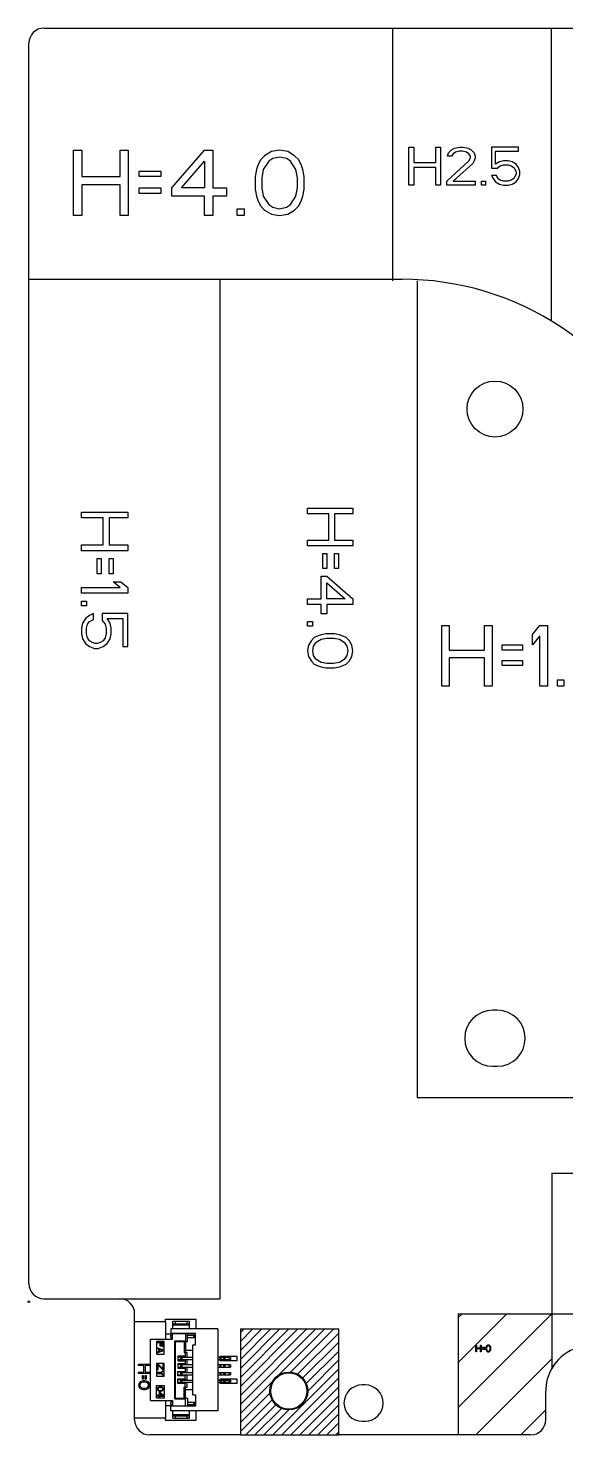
# Model space of a CAD drawing. Header units: millimetres. Extents: x 0 to 420, y 0 to 297.
# Drawn here: x 85.6 to 121.2, y 128 to 221 of the extents above; entities that cross this region are included whole.
import ezdxf

# ---------------------------------------------------------------- set-up
doc = ezdxf.new("R2010")
doc.units = ezdxf.units.MM
doc.header["$LTSCALE"] = 23.1
doc.layers.add('ASSEM_MEM', color=7, linetype='CONTINUOUS')

msp = doc.modelspace()

# ---------------------------------------------------------------- linework, layer by layer
at = {"layer": 'ASSEM_MEM', "color": 7, "linetype": 'CONTINUOUS'}
for p, q in [((86.66, 220.955), (90.873, 220.955)), ((85.66, 137.955), (85.66, 219.955)), ((116.65, 156.025), (116.35, 156.025)), ((116.35, 152.325), (116.65, 152.325)), ((86.66, 136.955), (90.911, 136.955)), ((92.66, 135.455), (92.66, 135.955)), ((95.06, 134.955), (95.06, 134.655)), ((98.16, 134.955), (95.06, 134.955)), ((95.18, 134.955), (95.18, 135.455)), ((96.28, 135.455), (95.18, 135.455)), ((95.18, 135.305), (96.28, 135.305)), ((96.28, 134.955), (96.28, 135.455)), ((98.16, 134.955), (98.16, 129.555)), ((93.71, 130.225), (93.71, 134.285)), ((93.71, 134.285), (95.16, 134.285)), ((94.11, 134.135), (94.11, 133.285)), ((94.61, 134.135), (94.11, 134.135)), ((94.16, 134.085), (94.16, 134.035)), ((94.16, 134.085), (94.56, 134.085)), ((94.348, 134.035), (94.16, 134.035)), ((94.348, 133.819), (94.348, 134.035)), ((94.399, 134.035), (94.399, 133.819)), ((94.509, 134.035), (94.399, 134.035)), ((94.509, 133.785), (94.509, 134.035)), ((94.56, 134.085), (94.56, 133.785)), ((94.61, 133.285), (94.61, 134.135)), ((95.16, 134.555), (95.06, 134.655)), ((96.68, 134.655), (95.06, 134.655)), ((95.06, 134.395), (95.06, 134.545)), ((95.16, 134.545), (95.06, 134.545)), ((95.06, 134.395), (95.16, 134.395)), ((95.06, 134.285), (95.16, 134.385)), ((95.16, 134.285), (95.16, 134.625)), ((96.16, 134.625), (95.16, 134.625)), ((95.36, 134.135), (95.32, 134.176)), ((95.32, 130.335), (95.32, 134.176)), ((95.32, 134.176), (96.032, 134.176)), ((95.36, 130.375), (95.36, 134.135)), ((95.36, 134.135), (96.16, 134.135)), ((95.942, 134.135), (95.942, 133.41)), ((96.03, 134.135), (96.03, 133.41)), ((96.032, 134.625), (96.032, 134.176)), ((96.032, 134.176), (96.072, 134.135)), ((96.16, 134.135), (96.16, 134.625)), ((96.16, 134.555), (96.68, 134.555)), ((96.68, 134.545), (96.16, 134.545)), ((96.16, 134.395), (96.68, 134.395)), ((96.16, 134.385), (96.68, 134.385)), ((96.28, 134.545), (96.28, 134.555)), ((96.51, 134.555), (96.51, 134.545)), ((96.51, 134.395), (96.51, 134.385)), ((96.68, 133.905), (96.68, 134.655)), ((94.11, 133.285), (94.61, 133.285)), ((94.16, 133.719), (94.56, 133.585)), ((94.16, 133.669), (94.16, 133.719)), ((94.262, 133.635), (94.16, 133.669)), ((94.56, 133.519), (94.16, 133.385)), ((94.16, 133.435), (94.262, 133.469)), ((94.16, 133.385), (94.16, 133.435)), ((94.262, 133.469), (94.262, 133.635)), ((94.526, 133.552), (94.297, 133.627)), ((94.297, 133.627), (94.297, 133.477)), ((94.297, 133.477), (94.526, 133.552)), ((94.399, 133.819), (94.348, 133.819)), ((94.56, 133.785), (94.509, 133.785)), ((94.56, 133.585), (94.56, 133.519)), ((95.51, 133.15), (95.51, 132.86)), ((96.011, 133.15), (95.51, 133.15)), ((96.025, 133.1), (95.51, 133.1)), ((95.717, 132.93), (95.717, 133.08)), ((96.51, 133.08), (95.717, 133.08)), ((95.942, 133.41), (96.136, 133.41)), ((96.011, 133.41), (96.011, 133.15)), ((96.025, 133.1), (96.011, 133.15)), ((96.025, 133.08), (96.025, 133.1)), ((96.03, 133.555), (96.51, 133.555)), ((96.136, 133.08), (96.136, 133.41)), ((96.51, 130.605), (96.51, 133.905)), ((96.51, 133.905), (96.68, 133.905)), ((99.01, 133.08), (98.16, 133.08)), ((98.31, 132.93), (98.31, 133.08)), ((98.36, 133.045), (98.325, 133.08)), ((98.36, 133.045), (98.36, 132.965)), ((99.01, 133.08), (99.01, 132.93)), ((94.11, 132.68), (94.11, 131.83)), ((94.61, 132.68), (94.11, 132.68)), ((94.16, 132.605), (94.16, 132.272)), ((94.228, 132.605), (94.16, 132.605)), ((94.16, 132.272), (94.211, 132.272)), ((94.16, 132.072), (94.16, 132.022)), ((94.365, 132.072), (94.16, 132.072)), ((94.501, 132.272), (94.211, 132.555)), ((94.211, 132.272), (94.211, 132.555)), ((94.228, 132.605), (94.518, 132.314)), ((94.365, 132.072), (94.56, 132.205)), ((94.56, 132.155), (94.399, 132.047)), ((94.501, 132.272), (94.56, 132.272)), ((94.518, 132.605), (94.518, 132.314)), ((94.56, 132.605), (94.518, 132.605)), ((94.56, 132.272), (94.56, 132.605)), ((94.56, 132.155), (94.56, 132.205)), ((94.61, 131.83), (94.61, 132.68)), ((96.025, 132.91), (95.51, 132.91)), ((95.51, 132.86), (96.011, 132.86)), ((95.51, 132.65), (95.51, 132.36)), ((96.011, 132.65), (95.51, 132.65)), ((96.025, 132.6), (95.51, 132.6)), ((96.025, 132.41), (95.51, 132.41)), ((95.51, 132.36), (96.011, 132.36)), ((95.51, 131.86), (95.51, 132.15)), ((95.51, 132.15), (96.011, 132.15)), ((96.025, 132.1), (95.51, 132.1)), ((95.717, 132.93), (96.51, 132.93)), ((95.717, 132.43), (95.717, 132.58)), ((96.51, 132.58), (95.717, 132.58)), ((95.717, 132.43), (96.51, 132.43)), ((95.717, 131.93), (95.717, 132.08)), ((95.717, 132.08), (96.51, 132.08)), ((96.011, 132.86), (96.025, 132.91)), ((96.011, 132.86), (96.011, 132.65)), ((96.025, 132.6), (96.011, 132.65)), ((96.011, 132.36), (96.025, 132.41)), ((96.011, 132.36), (96.011, 132.15)), ((96.011, 132.15), (96.025, 132.1)), ((96.025, 132.91), (96.025, 132.93)), ((96.025, 132.58), (96.025, 132.6)), ((96.025, 132.41), (96.025, 132.43)), ((96.025, 132.1), (96.025, 132.08)), ((96.136, 132.58), (96.136, 132.93)), ((96.136, 132.08), (96.136, 132.43)), ((98.16, 132.93), (99.01, 132.93)), ((99.01, 132.58), (98.16, 132.58)), ((98.16, 132.43), (99.01, 132.43)), ((98.16, 132.08), (99.01, 132.08)), ((98.31, 132.43), (98.31, 132.58)), ((98.31, 132.08), (98.31, 131.93)), ((98.325, 132.93), (98.36, 132.965)), ((98.36, 132.545), (98.325, 132.58)), ((98.325, 132.43), (98.36, 132.465)), ((98.325, 132.08), (98.36, 132.045)), ((98.36, 132.545), (98.36, 132.465)), ((99.01, 132.58), (99.01, 132.43)), ((99.01, 132.08), (99.01, 131.93)), ((94.11, 131.83), (94.61, 131.83)), ((94.11, 130.375), (94.11, 131.225)), ((94.11, 131.225), (94.61, 131.225)), ((94.16, 132.022), (94.365, 132.022)), ((94.28, 131.127), (94.322, 131.135)), ((94.399, 131.135), (94.322, 131.135)), ((94.56, 131.889), (94.365, 132.022)), ((94.399, 132.047), (94.56, 131.939)), ((94.399, 131.135), (94.441, 131.127)), ((94.56, 131.889), (94.56, 131.939)), ((94.61, 131.225), (94.61, 130.375)), ((96.025, 131.91), (95.51, 131.91)), ((96.011, 131.86), (95.51, 131.86)), ((95.51, 131.36), (95.51, 131.65)), ((95.51, 131.65), (96.011, 131.65)), ((96.025, 131.6), (95.51, 131.6)), ((96.025, 131.41), (95.51, 131.41)), ((96.011, 131.36), (95.51, 131.36)), ((95.717, 131.93), (96.51, 131.93)), ((95.717, 131.43), (95.717, 131.58)), ((95.717, 131.58), (96.51, 131.58)), ((95.717, 131.43), (96.51, 131.43)), ((96.025, 131.91), (96.011, 131.86)), ((96.011, 131.65), (96.011, 131.86)), ((96.011, 131.65), (96.025, 131.6)), ((96.025, 131.41), (96.011, 131.36)), ((96.011, 131.1), (96.011, 131.36)), ((96.025, 131.93), (96.025, 131.91)), ((96.025, 131.6), (96.025, 131.58)), ((96.025, 131.43), (96.025, 131.41)), ((96.136, 131.58), (96.136, 131.93)), ((96.136, 131.1), (96.136, 131.43)), ((98.16, 131.93), (99.01, 131.93)), ((98.16, 131.58), (99.01, 131.58)), ((98.16, 131.43), (99.01, 131.43)), ((98.31, 131.58), (98.31, 131.43)), ((98.36, 131.965), (98.325, 131.93)), ((98.325, 131.58), (98.36, 131.545)), ((98.36, 131.465), (98.325, 131.43)), ((98.36, 132.045), (98.36, 131.965)), ((98.36, 131.545), (98.36, 131.465)), ((99.01, 131.58), (99.01, 131.43)), ((107.91, 131.255), (107.71, 131.255)), ((93.71, 130.225), (95.16, 130.225)), ((94.61, 130.375), (94.11, 130.375)), ((94.16, 130.985), (94.169, 131.035)), ((94.169, 130.935), (94.16, 130.985)), ((94.16, 130.569), (94.16, 130.519)), ((94.28, 130.569), (94.16, 130.569)), ((94.16, 130.519), (94.28, 130.519)), ((94.169, 131.035), (94.194, 131.077)), ((94.194, 130.894), (94.169, 130.935)), ((94.194, 131.077), (94.22, 131.102)), ((94.22, 130.869), (94.194, 130.894)), ((94.211, 131.027), (94.203, 130.985)), ((94.203, 130.985), (94.211, 130.944)), ((94.228, 131.052), (94.211, 131.027)), ((94.211, 130.944), (94.228, 130.919)), ((94.22, 131.102), (94.254, 131.119)), ((94.254, 130.852), (94.22, 130.869)), ((94.28, 131.085), (94.228, 131.052)), ((94.228, 130.919), (94.28, 130.885)), ((94.254, 131.119), (94.28, 131.127)), ((94.28, 130.844), (94.254, 130.852)), ((94.331, 131.094), (94.28, 131.085)), ((94.28, 130.885), (94.331, 130.877)), ((94.322, 130.835), (94.28, 130.844)), ((94.28, 130.769), (94.28, 130.569)), ((94.331, 130.769), (94.28, 130.769)), ((94.28, 130.519), (94.28, 130.435)), ((94.28, 130.435), (94.331, 130.435)), ((94.322, 130.835), (94.399, 130.835)), ((94.331, 131.094), (94.39, 131.094)), ((94.39, 130.877), (94.331, 130.877)), ((94.331, 130.769), (94.56, 130.569)), ((94.492, 130.569), (94.331, 130.71)), ((94.331, 130.569), (94.331, 130.71)), ((94.492, 130.569), (94.331, 130.569)), ((94.331, 130.435), (94.331, 130.519)), ((94.331, 130.519), (94.56, 130.519)), ((94.441, 131.085), (94.39, 131.094)), ((94.39, 130.877), (94.441, 130.885)), ((94.441, 130.844), (94.399, 130.835)), ((94.441, 131.127), (94.467, 131.119)), ((94.492, 131.052), (94.441, 131.085)), ((94.441, 130.885), (94.492, 130.919)), ((94.467, 130.852), (94.441, 130.844)), ((94.467, 131.119), (94.501, 131.102)), ((94.501, 130.869), (94.467, 130.852)), ((94.509, 131.027), (94.492, 131.052)), ((94.492, 130.919), (94.509, 130.944)), ((94.501, 131.102), (94.526, 131.077)), ((94.526, 130.894), (94.501, 130.869)), ((94.518, 130.985), (94.509, 131.027)), ((94.509, 130.944), (94.518, 130.985)), ((94.526, 131.077), (94.552, 131.035)), ((94.552, 130.935), (94.526, 130.894)), ((94.552, 131.035), (94.56, 130.985)), ((94.56, 130.985), (94.552, 130.935)), ((94.56, 130.519), (94.56, 130.569)), ((95.16, 130.125), (95.06, 130.225)), ((95.16, 130.225), (95.16, 129.885)), ((95.36, 130.375), (95.32, 130.335)), ((95.32, 130.335), (96.032, 130.335)), ((95.36, 130.375), (96.16, 130.375)), ((95.942, 130.375), (95.942, 131.1)), ((95.942, 131.1), (96.136, 131.1)), ((96.03, 130.375), (96.03, 131.1)), ((96.03, 130.955), (96.51, 130.955)), ((96.032, 130.335), (96.072, 130.375)), ((96.032, 129.885), (96.032, 130.335)), ((96.16, 130.375), (96.16, 129.885)), ((96.51, 130.605), (96.68, 130.605)), ((96.68, 130.605), (96.68, 129.855)), ((95.06, 129.965), (95.06, 130.115)), ((95.16, 130.115), (95.06, 130.115)), ((95.06, 129.965), (95.16, 129.965)), ((95.06, 129.855), (95.16, 129.955)), ((95.06, 129.555), (95.06, 129.855)), ((96.68, 129.855), (95.06, 129.855)), ((98.16, 129.555), (95.06, 129.555)), ((95.16, 129.885), (96.16, 129.885)), ((95.18, 129.055), (95.18, 129.555)), ((96.16, 130.125), (96.68, 130.125)), ((96.16, 130.115), (96.68, 130.115)), ((96.16, 129.965), (96.68, 129.965)), ((96.16, 129.955), (96.68, 129.955)), ((96.28, 129.955), (96.28, 129.965)), ((96.28, 129.055), (96.28, 129.555)), ((96.51, 130.115), (96.51, 130.125)), ((96.51, 129.955), (96.51, 129.965)), ((92.66, 128.955), (92.66, 129.055)), ((95.18, 129.205), (96.28, 129.205)), ((95.18, 129.055), (96.28, 129.055)), ((107.71, 128.855), (107.91, 128.855)), ((99.66, 127.955), (93.66, 127.955)), ((114.071, 127.955), (106.16, 127.955))]:
    msp.add_line(p, q, dxfattribs=at)
at = {"layer": 'ASSEM_MEM', "color": 4, "linetype": 'CONTINUOUS'}
for p, q in [((90.873, 220.955), (130.36, 220.955)), ((109.722, 220.955), (109.722, 204.255)), ((120.238, 201.586), (120.238, 220.955)), ((110.81, 210.58), (110.81, 213.08)), ((110.81, 213.08), (111.122, 213.08)), ((111.122, 213.08), (111.122, 212.069)), ((112.581, 212.069), (112.581, 213.08)), ((112.581, 213.08), (112.893, 213.08)), ((112.893, 213.08), (112.893, 210.58)), ((113.622, 212.92), (113.831, 213.027)), ((113.831, 213.027), (114.195, 213.08)), ((114.195, 213.08), (114.404, 213.08)), ((114.404, 213.08), (114.716, 213.027)), ((114.716, 213.027), (114.925, 212.92)), ((116.279, 213.08), (116.279, 211.697)), ((118.05, 213.08), (116.279, 213.08)), ((118.05, 212.814), (118.05, 213.08)), ((88.623, 208.559), (88.623, 212.891)), ((88.623, 212.891), (89.165, 212.891)), ((89.165, 212.891), (89.165, 211.14)), ((91.691, 211.14), (91.691, 212.891)), ((91.691, 212.891), (92.233, 212.891)), ((92.233, 212.891), (92.233, 208.559)), ((95.121, 210.403), (97.287, 212.891)), ((95.752, 210.403), (97.287, 212.154)), ((97.287, 212.891), (97.828, 212.891)), ((97.287, 212.154), (97.287, 210.403)), ((97.828, 212.891), (97.828, 210.403)), ((100.987, 212.246), (100.806, 211.877)), ((101.257, 212.522), (100.987, 212.246)), ((101.528, 212.154), (101.167, 211.601)), ((101.708, 212.799), (101.257, 212.522)), ((101.799, 212.338), (101.528, 212.154)), ((102.25, 212.891), (101.708, 212.799)), ((102.25, 212.43), (101.799, 212.338)), ((102.791, 212.799), (102.25, 212.891)), ((102.701, 212.338), (102.25, 212.43)), ((102.972, 212.154), (102.701, 212.338)), ((103.243, 212.522), (102.791, 212.799)), ((103.333, 211.601), (102.972, 212.154)), ((103.513, 212.246), (103.243, 212.522)), ((103.694, 211.877), (103.513, 212.246)), ((111.122, 212.069), (112.581, 212.069)), ((113.31, 210.846), (114.768, 212.176)), ((113.362, 212.495), (113.414, 212.707)), ((113.622, 212.495), (113.362, 212.495)), ((113.414, 212.707), (113.622, 212.92)), ((113.727, 212.654), (113.622, 212.495)), ((113.883, 212.761), (113.727, 212.654)), ((114.143, 212.814), (113.883, 212.761)), ((114.352, 212.814), (114.143, 212.814)), ((114.612, 212.761), (114.352, 212.814)), ((114.768, 212.654), (114.612, 212.761)), ((114.872, 212.495), (114.768, 212.654)), ((114.768, 212.176), (114.872, 212.388)), ((114.872, 212.388), (114.872, 212.495)), ((114.925, 212.92), (115.133, 212.707)), ((115.133, 212.176), (115.029, 212.016)), ((115.133, 212.707), (115.185, 212.495)), ((115.185, 212.388), (115.133, 212.176)), ((115.185, 212.495), (115.185, 212.388)), ((116.539, 211.963), (116.539, 212.814)), ((116.539, 212.814), (118.05, 212.814)), ((116.8, 212.122), (116.539, 211.963)), ((117.06, 212.176), (116.8, 212.122)), ((117.372, 212.176), (117.06, 212.176)), ((117.633, 212.122), (117.372, 212.176)), ((117.893, 211.963), (117.633, 212.122)), ((89.165, 211.14), (91.691, 211.14)), ((92.955, 211.14), (92.955, 211.509)), ((92.955, 211.509), (94.399, 211.509)), ((94.399, 211.14), (92.955, 211.14)), ((94.399, 211.509), (94.399, 211.14)), ((100.716, 211.601), (100.626, 211.14)), ((100.626, 211.14), (100.626, 210.31)), ((100.806, 211.877), (100.716, 211.601)), ((101.167, 211.601), (101.077, 211.048)), ((103.423, 211.048), (103.333, 211.601)), ((103.784, 211.601), (103.694, 211.877)), ((103.874, 211.14), (103.784, 211.601)), ((103.874, 210.31), (103.874, 211.14)), ((111.122, 211.75), (111.122, 210.58)), ((112.581, 211.75), (111.122, 211.75)), ((112.581, 210.58), (112.581, 211.75)), ((115.029, 212.016), (113.727, 210.846)), ((116.279, 211.697), (116.643, 211.697)), ((116.279, 211.218), (116.383, 211.005)), ((116.591, 211.218), (116.279, 211.218)), ((116.695, 211.005), (116.591, 211.218)), ((116.643, 211.697), (116.852, 211.856)), ((116.852, 211.856), (117.06, 211.91)), ((117.06, 211.91), (117.372, 211.91)), ((117.372, 211.91), (117.581, 211.856)), ((117.581, 211.856), (117.737, 211.75)), ((117.737, 211.75), (117.841, 211.59)), ((117.841, 211.165), (117.737, 211.005)), ((117.841, 211.59), (117.893, 211.431)), ((117.893, 211.324), (117.841, 211.165)), ((118.05, 211.75), (117.893, 211.963)), ((117.893, 211.431), (117.893, 211.324)), ((118.154, 211.484), (118.05, 211.75)), ((118.05, 211.005), (118.154, 211.271)), ((118.154, 211.271), (118.154, 211.484)), ((89.165, 210.587), (89.165, 208.559)), ((91.691, 210.587), (89.165, 210.587)), ((91.691, 208.559), (91.691, 210.587)), ((92.955, 210.034), (92.955, 210.403)), ((92.955, 210.403), (94.399, 210.403)), ((94.399, 210.403), (94.399, 210.034)), ((95.121, 209.85), (95.121, 210.403)), ((97.287, 210.403), (95.752, 210.403)), ((97.828, 210.403), (98.73, 210.403)), ((98.73, 210.403), (98.73, 209.85)), ((100.626, 210.31), (100.716, 209.85)), ((101.077, 211.048), (101.077, 210.403)), ((101.077, 210.403), (101.167, 209.85)), ((103.333, 209.85), (103.423, 210.403)), ((103.423, 210.403), (103.423, 211.048)), ((103.784, 209.85), (103.874, 210.31)), ((111.122, 210.58), (110.81, 210.58)), ((112.893, 210.58), (112.581, 210.58)), ((113.31, 210.58), (113.31, 210.846)), ((115.185, 210.58), (113.31, 210.58)), ((113.727, 210.846), (115.185, 210.846)), ((115.185, 210.846), (115.185, 210.58)), ((115.602, 210.58), (115.602, 210.846)), ((115.602, 210.846), (115.862, 210.846)), ((115.862, 210.58), (115.602, 210.58)), ((115.862, 210.846), (115.862, 210.58)), ((116.383, 211.005), (116.539, 210.793)), ((116.539, 210.793), (116.8, 210.633)), ((116.852, 210.899), (116.695, 211.005)), ((116.8, 210.633), (117.06, 210.58)), ((117.06, 210.846), (116.852, 210.899)), ((117.372, 210.846), (117.06, 210.846)), ((117.06, 210.58), (117.372, 210.58)), ((117.581, 210.899), (117.372, 210.846)), ((117.372, 210.58), (117.633, 210.633)), ((117.737, 211.005), (117.581, 210.899)), ((117.633, 210.633), (117.893, 210.793)), ((117.893, 210.793), (118.05, 211.005)), ((94.399, 210.034), (92.955, 210.034)), ((97.287, 209.85), (95.121, 209.85)), ((97.287, 208.559), (97.287, 209.85)), ((97.828, 209.85), (97.828, 208.559)), ((98.73, 209.85), (97.828, 209.85)), ((100.716, 209.85), (100.806, 209.573)), ((100.806, 209.573), (100.987, 209.204)), ((101.167, 209.85), (101.528, 209.297)), ((101.528, 209.297), (101.799, 209.112)), ((102.701, 209.112), (102.972, 209.297)), ((102.972, 209.297), (103.333, 209.85)), ((103.513, 209.204), (103.694, 209.573)), ((103.694, 209.573), (103.784, 209.85)), ((89.165, 208.559), (88.623, 208.559)), ((92.233, 208.559), (91.691, 208.559)), ((97.828, 208.559), (97.287, 208.559)), ((99.452, 208.559), (99.452, 209.02)), ((99.452, 209.02), (99.904, 209.02)), ((99.904, 208.559), (99.452, 208.559)), ((99.904, 209.02), (99.904, 208.559)), ((100.987, 209.204), (101.257, 208.928)), ((101.257, 208.928), (101.708, 208.651)), ((101.708, 208.651), (102.25, 208.559)), ((101.799, 209.112), (102.25, 209.02)), ((102.25, 209.02), (102.701, 209.112)), ((102.25, 208.559), (102.791, 208.651)), ((102.791, 208.651), (103.243, 208.928)), ((103.243, 208.928), (103.513, 209.204)), ((85.66, 204.355), (110.36, 204.355)), ((98.284, 204.355), (98.284, 136.955)), ((111.36, 204.255), (111.36, 150.255)), ((89.143, 188.582), (89.143, 188.966)), ((89.143, 188.966), (92.213, 188.966)), ((92.213, 188.966), (92.213, 188.582)), ((104.097, 188.85), (104.097, 189.225)), ((104.097, 189.225), (107.097, 189.225)), ((105.501, 188.85), (104.097, 188.85)), ((105.501, 187.1), (105.501, 188.85)), ((105.884, 188.85), (105.884, 187.1)), ((107.097, 188.85), (105.884, 188.85)), ((107.097, 189.225), (107.097, 188.85)), ((90.58, 188.582), (89.143, 188.582)), ((90.58, 186.791), (90.58, 188.582)), ((90.972, 188.582), (90.972, 186.791)), ((92.213, 188.582), (90.972, 188.582)), ((104.097, 186.725), (104.097, 187.1)), ((104.097, 187.1), (105.501, 187.1)), ((105.884, 187.1), (107.097, 187.1)), ((107.097, 187.1), (107.097, 186.725)), ((89.143, 186.407), (89.143, 186.791)), ((89.143, 186.791), (90.58, 186.791)), ((92.213, 186.407), (89.143, 186.407)), ((90.972, 186.791), (92.213, 186.791)), ((92.213, 186.791), (92.213, 186.407)), ((107.097, 186.725), (104.097, 186.725)), ((105.118, 185.225), (105.118, 186.225)), ((105.118, 186.225), (105.373, 186.225)), ((105.373, 186.225), (105.373, 185.225)), ((105.884, 185.225), (105.884, 186.225)), ((105.884, 186.225), (106.139, 186.225)), ((106.139, 186.225), (106.139, 185.225)), ((90.188, 184.872), (90.188, 185.896)), ((90.188, 185.896), (90.449, 185.896)), ((90.449, 185.896), (90.449, 184.872)), ((90.972, 184.872), (90.972, 185.896)), ((90.972, 185.896), (91.233, 185.896)), ((91.233, 185.896), (91.233, 184.872)), ((105.373, 185.225), (105.118, 185.225)), ((106.139, 185.225), (105.884, 185.225)), ((90.449, 184.872), (90.188, 184.872)), ((91.233, 184.872), (90.972, 184.872)), ((91.69, 183.977), (91.233, 184.361)), ((91.233, 184.361), (91.755, 184.361)), ((91.755, 184.361), (92.213, 183.977)), ((104.99, 183.225), (104.99, 184.725)), ((104.99, 184.725), (105.373, 184.725)), ((105.373, 184.725), (107.097, 183.225)), ((105.373, 183.225), (105.373, 184.287)), ((105.373, 184.287), (106.586, 183.225)), ((89.143, 183.593), (89.143, 183.977)), ((89.143, 183.977), (91.69, 183.977)), ((92.213, 183.593), (89.143, 183.593)), ((92.213, 183.977), (92.213, 183.593)), ((104.097, 182.85), (104.097, 183.225)), ((104.097, 183.225), (104.99, 183.225)), ((106.586, 183.225), (105.373, 183.225)), ((107.097, 183.225), (107.097, 182.85)), ((89.143, 182.762), (89.143, 183.081)), ((89.143, 183.081), (89.469, 183.081)), ((89.469, 182.762), (89.143, 182.762)), ((89.469, 183.081), (89.469, 182.762)), ((104.99, 182.85), (104.097, 182.85)), ((104.99, 182.225), (104.99, 182.85)), ((105.373, 182.85), (105.373, 182.225)), ((107.097, 182.85), (105.373, 182.85)), ((89.208, 181.61), (89.143, 181.291)), ((89.404, 181.93), (89.208, 181.61)), ((89.665, 182.122), (89.404, 181.93)), ((89.469, 181.291), (89.535, 181.546)), ((89.535, 181.546), (89.665, 181.738)), ((89.927, 182.25), (89.665, 182.122)), ((89.665, 181.738), (89.927, 181.866)), ((89.927, 181.866), (89.927, 182.25)), ((90.514, 182.25), (90.514, 181.802)), ((92.213, 182.25), (90.514, 182.25)), ((90.514, 181.802), (90.71, 181.546)), ((90.71, 181.546), (90.776, 181.291)), ((91.037, 181.61), (90.841, 181.93)), ((90.841, 181.93), (91.886, 181.93)), ((91.102, 181.291), (91.037, 181.61)), ((91.886, 181.93), (91.886, 180.075)), ((92.213, 180.075), (92.213, 182.25)), ((104.097, 181.412), (104.097, 181.725)), ((104.097, 181.725), (104.416, 181.725)), ((104.416, 181.412), (104.097, 181.412)), ((104.416, 181.725), (104.416, 181.412)), ((105.373, 182.225), (104.99, 182.225)), ((89.143, 181.291), (89.143, 180.907)), ((89.143, 180.907), (89.208, 180.587)), ((89.208, 180.587), (89.404, 180.267)), ((89.469, 180.907), (89.469, 181.291)), ((89.535, 180.651), (89.469, 180.907)), ((89.665, 180.459), (89.535, 180.651)), ((89.861, 180.331), (89.665, 180.459)), ((90.58, 180.459), (90.384, 180.331)), ((90.71, 180.651), (90.58, 180.459)), ((90.776, 180.907), (90.71, 180.651)), ((90.776, 181.291), (90.776, 180.907)), ((90.841, 180.267), (91.037, 180.587)), ((91.037, 180.587), (91.102, 180.907)), ((91.102, 180.907), (91.102, 181.291)), ((104.352, 180.475), (104.161, 180.162)), ((104.544, 180.662), (104.352, 180.475)), ((104.799, 180.787), (104.544, 180.662)), ((104.99, 180.537), (104.608, 180.287)), ((104.99, 180.85), (104.799, 180.787)), ((105.31, 180.912), (104.99, 180.85)), ((105.373, 180.6), (104.99, 180.537)), ((105.884, 180.912), (105.31, 180.912)), ((105.82, 180.6), (105.373, 180.6)), ((106.203, 180.537), (105.82, 180.6)), ((106.203, 180.85), (105.884, 180.912)), ((106.395, 180.787), (106.203, 180.85)), ((106.586, 180.287), (106.203, 180.537)), ((106.65, 180.662), (106.395, 180.787)), ((106.842, 180.475), (106.65, 180.662)), ((107.033, 180.162), (106.842, 180.475)), ((89.404, 180.267), (89.665, 180.075)), ((89.665, 180.075), (89.992, 179.947)), ((90.057, 180.267), (89.861, 180.331)), ((89.992, 179.947), (90.253, 179.947)), ((90.188, 180.267), (90.057, 180.267)), ((90.384, 180.331), (90.188, 180.267)), ((90.253, 179.947), (90.58, 180.075)), ((90.58, 180.075), (90.841, 180.267)), ((91.886, 180.075), (92.213, 180.075)), ((104.161, 180.162), (104.097, 179.787)), ((104.097, 179.787), (104.161, 179.412)), ((104.48, 180.1), (104.416, 179.787)), ((104.416, 179.787), (104.48, 179.475)), ((104.608, 180.287), (104.48, 180.1)), ((106.714, 180.1), (106.586, 180.287)), ((106.778, 179.787), (106.714, 180.1)), ((106.714, 179.475), (106.778, 179.787)), ((107.097, 179.787), (107.033, 180.162)), ((107.033, 179.412), (107.097, 179.787)), ((104.161, 179.412), (104.352, 179.1)), ((104.352, 179.1), (104.544, 178.912)), ((104.48, 179.475), (104.608, 179.287)), ((104.544, 178.912), (104.799, 178.787)), ((104.608, 179.287), (104.99, 179.037)), ((104.799, 178.787), (104.99, 178.725)), ((104.99, 179.037), (105.373, 178.975)), ((104.99, 178.725), (105.31, 178.662)), ((105.31, 178.662), (105.884, 178.662)), ((105.373, 178.975), (105.82, 178.975)), ((105.82, 178.975), (106.203, 179.037)), ((105.884, 178.662), (106.203, 178.725)), ((106.203, 179.037), (106.586, 179.287)), ((106.203, 178.725), (106.395, 178.787)), ((106.395, 178.787), (106.65, 178.912)), ((106.586, 179.287), (106.714, 179.475)), ((106.65, 178.912), (106.842, 179.1)), ((106.842, 179.1), (107.033, 179.412)), ((111.36, 150.255), (181.36, 150.255)), ((120.26, 145.255), (166.46, 145.255)), ((120.26, 145.255), (120.26, 132.352)), ((90.911, 136.955), (98.284, 136.955)), ((114.071, 135.955), (125.86, 135.955)), ((114.071, 135.955), (114.071, 127.955)), ((92.66, 129.055), (92.66, 135.455)), ((92.66, 135.455), (94.71, 135.455)), ((94.71, 135.455), (94.71, 134.285)), ((99.66, 134.955), (99.66, 127.955)), ((99.66, 134.955), (106.16, 134.955)), ((106.16, 127.955), (106.16, 134.955)), ((94.71, 130.225), (94.71, 129.055)), ((119.86, 128.955), (119.86, 130.855)), ((94.71, 129.055), (92.66, 129.055)), ((99.66, 127.955), (106.16, 127.955)), ((118.86, 127.955), (114.071, 127.955))]:
    msp.add_line(p, q, dxfattribs=at)
at = {"layer": 'ASSEM_MEM', "color": 40, "linetype": 'CONTINUOUS'}
for p, q in [((112.975, 177.455), (112.975, 181.455)), ((112.975, 181.455), (113.475, 181.455)), ((113.475, 181.455), (113.475, 179.838)), ((115.809, 179.838), (115.809, 181.455)), ((115.809, 181.455), (116.309, 181.455)), ((116.309, 181.455), (116.309, 177.455)), ((118.975, 180.859), (119.475, 181.455)), ((119.475, 181.455), (119.975, 181.455)), ((119.975, 181.455), (119.975, 177.455)), ((118.975, 180.179), (118.975, 180.859)), ((119.475, 180.774), (118.975, 180.179)), ((119.475, 177.455), (119.475, 180.774)), ((113.475, 179.838), (115.809, 179.838)), ((116.975, 179.838), (116.975, 180.179)), ((116.975, 180.179), (118.309, 180.179)), ((118.309, 179.838), (116.975, 179.838)), ((118.309, 180.179), (118.309, 179.838)), ((113.475, 179.328), (113.475, 177.455)), ((115.809, 179.328), (113.475, 179.328)), ((115.809, 177.455), (115.809, 179.328)), ((116.975, 178.817), (116.975, 179.157)), ((116.975, 179.157), (118.309, 179.157)), ((118.309, 178.817), (116.975, 178.817)), ((118.309, 179.157), (118.309, 178.817)), ((120.642, 177.455), (120.642, 177.881)), ((120.642, 177.881), (121.059, 177.881)), ((121.059, 177.881), (121.059, 177.455)), ((113.475, 177.455), (112.975, 177.455)), ((116.309, 177.455), (115.809, 177.455)), ((119.975, 177.455), (119.475, 177.455)), ((121.059, 177.455), (120.642, 177.455)), ((115.226, 133.891), (115.281, 133.891)), ((115.226, 133.446), (115.226, 133.891)), ((115.281, 133.446), (115.226, 133.446)), ((115.281, 133.891), (115.281, 133.711)), ((115.281, 133.711), (115.541, 133.711)), ((115.541, 133.654), (115.281, 133.654)), ((115.281, 133.654), (115.281, 133.446)), ((115.541, 133.891), (115.596, 133.891)), ((115.541, 133.711), (115.541, 133.891)), ((115.541, 133.446), (115.541, 133.654)), ((115.596, 133.446), (115.541, 133.446)), ((115.596, 133.891), (115.596, 133.446)), ((115.671, 133.749), (115.819, 133.749)), ((115.671, 133.711), (115.671, 133.749)), ((115.819, 133.711), (115.671, 133.711)), ((115.671, 133.635), (115.819, 133.635)), ((115.671, 133.597), (115.671, 133.635)), ((115.819, 133.597), (115.671, 133.597)), ((115.819, 133.749), (115.819, 133.711)), ((115.819, 133.635), (115.819, 133.597)), ((115.902, 133.758), (115.893, 133.711)), ((115.893, 133.711), (115.893, 133.626)), ((115.893, 133.626), (115.902, 133.578)), ((115.912, 133.787), (115.902, 133.758)), ((115.902, 133.578), (115.912, 133.55)), ((115.93, 133.825), (115.912, 133.787)), ((115.912, 133.55), (115.93, 133.512)), ((115.958, 133.853), (115.93, 133.825)), ((115.93, 133.512), (115.958, 133.484)), ((115.949, 133.758), (115.939, 133.701)), ((115.939, 133.701), (115.939, 133.635)), ((115.939, 133.635), (115.949, 133.578)), ((115.986, 133.815), (115.949, 133.758)), ((115.949, 133.578), (115.986, 133.522)), ((116.004, 133.881), (115.958, 133.853)), ((115.958, 133.484), (116.004, 133.455)), ((116.014, 133.834), (115.986, 133.815)), ((115.986, 133.522), (116.014, 133.503)), ((116.06, 133.891), (116.004, 133.881)), ((116.004, 133.455), (116.06, 133.446)), ((116.06, 133.843), (116.014, 133.834)), ((116.014, 133.503), (116.06, 133.493)), ((116.116, 133.881), (116.06, 133.891)), ((116.106, 133.834), (116.06, 133.843)), ((116.06, 133.493), (116.106, 133.503)), ((116.06, 133.446), (116.116, 133.455)), ((116.134, 133.815), (116.106, 133.834)), ((116.106, 133.503), (116.134, 133.522)), ((116.162, 133.853), (116.116, 133.881)), ((116.116, 133.455), (116.162, 133.484)), ((116.171, 133.758), (116.134, 133.815)), ((116.134, 133.522), (116.171, 133.578)), ((116.19, 133.825), (116.162, 133.853)), ((116.162, 133.484), (116.19, 133.512)), ((116.18, 133.701), (116.171, 133.758)), ((116.171, 133.578), (116.18, 133.635)), ((116.18, 133.635), (116.18, 133.701)), ((116.208, 133.787), (116.19, 133.825)), ((116.19, 133.512), (116.208, 133.55)), ((116.218, 133.758), (116.208, 133.787)), ((116.208, 133.55), (116.218, 133.578)), ((116.227, 133.711), (116.218, 133.758)), ((116.218, 133.578), (116.227, 133.626)), ((116.227, 133.626), (116.227, 133.711)), ((92.917, 132.54), (92.917, 132.633)), ((92.917, 132.633), (93.659, 132.633)), ((93.264, 132.54), (92.917, 132.54)), ((92.917, 132.015), (92.917, 132.107)), ((92.917, 132.107), (93.264, 132.107)), ((93.264, 132.107), (93.264, 132.54)), ((93.359, 132.54), (93.359, 132.107)), ((93.659, 132.54), (93.359, 132.54)), ((93.359, 132.107), (93.659, 132.107)), ((93.659, 132.633), (93.659, 132.54)), ((93.659, 132.107), (93.659, 132.015)), ((93.659, 132.015), (92.917, 132.015)), ((92.933, 131.334), (92.917, 131.241)), ((92.917, 131.241), (92.933, 131.148)), ((92.98, 131.411), (92.933, 131.334)), ((92.933, 131.148), (92.98, 131.071)), ((93.027, 131.458), (92.98, 131.411)), ((93.012, 131.318), (92.996, 131.241)), ((92.996, 131.241), (93.012, 131.164)), ((93.043, 131.365), (93.012, 131.318)), ((93.012, 131.164), (93.043, 131.117)), ((93.091, 131.489), (93.027, 131.458)), ((93.138, 131.427), (93.043, 131.365)), ((93.138, 131.504), (93.091, 131.489)), ((93.217, 131.52), (93.138, 131.504)), ((93.233, 131.442), (93.138, 131.427)), ((93.17, 131.643), (93.17, 131.891)), ((93.17, 131.891), (93.233, 131.891)), ((93.233, 131.643), (93.17, 131.643)), ((93.359, 131.52), (93.217, 131.52)), ((93.233, 131.891), (93.233, 131.643)), ((93.343, 131.442), (93.233, 131.442)), ((93.438, 131.427), (93.343, 131.442)), ((93.359, 131.643), (93.359, 131.891)), ((93.359, 131.891), (93.422, 131.891)), ((93.422, 131.643), (93.359, 131.643)), ((93.438, 131.504), (93.359, 131.52)), ((93.422, 131.891), (93.422, 131.643)), ((93.486, 131.489), (93.438, 131.504)), ((93.533, 131.365), (93.438, 131.427)), ((93.549, 131.458), (93.486, 131.489)), ((93.565, 131.318), (93.533, 131.365)), ((93.533, 131.117), (93.565, 131.164)), ((93.596, 131.411), (93.549, 131.458)), ((93.58, 131.241), (93.565, 131.318)), ((93.565, 131.164), (93.58, 131.241)), ((93.644, 131.334), (93.596, 131.411)), ((93.596, 131.071), (93.644, 131.148)), ((93.659, 131.241), (93.644, 131.334)), ((93.644, 131.148), (93.659, 131.241)), ((92.98, 131.071), (93.027, 131.025)), ((93.027, 131.025), (93.091, 130.994)), ((93.043, 131.117), (93.138, 131.055)), ((93.091, 130.994), (93.138, 130.978)), ((93.138, 131.055), (93.233, 131.04)), ((93.138, 130.978), (93.217, 130.963)), ((93.217, 130.963), (93.359, 130.963)), ((93.233, 131.04), (93.343, 131.04)), ((93.343, 131.04), (93.438, 131.055)), ((93.359, 130.963), (93.438, 130.978)), ((93.438, 131.055), (93.533, 131.117)), ((93.438, 130.978), (93.486, 130.994)), ((93.486, 130.994), (93.549, 131.025)), ((93.549, 131.025), (93.596, 131.071))]:
    msp.add_line(p, q, dxfattribs=at)
at = {"layer": 'ASSEM_MEM', "color": 2, "linetype": 'CONTINUOUS'}
for p, q in [((114.071, 135.706), (114.321, 135.955)), ((114.071, 132.736), (117.291, 135.955)), ((114.071, 129.767), (120.26, 135.955)), ((99.66, 134.721), (99.895, 134.955)), ((99.66, 134.127), (100.489, 134.955)), ((99.66, 133.533), (101.083, 134.955)), ((99.66, 132.939), (101.677, 134.955)), ((99.66, 132.345), (102.271, 134.955)), ((99.66, 131.751), (102.865, 134.955)), ((99.66, 131.157), (103.459, 134.955)), ((99.66, 130.563), (104.053, 134.955)), ((99.66, 129.969), (104.647, 134.955)), ((102.205, 131.92), (105.241, 134.955)), ((102.979, 132.1), (105.834, 134.955)), ((103.437, 131.964), (106.16, 134.687)), ((103.775, 131.708), (106.16, 134.093)), ((104.009, 131.348), (106.16, 133.499)), ((101.804, 127.955), (106.16, 132.312)), ((102.86, 132.055), (102.897, 132.093)), ((104.11, 130.855), (106.16, 132.905)), ((115.23, 127.955), (120.26, 132.986)), ((99.66, 129.375), (101.796, 131.511)), ((102.398, 127.955), (106.16, 131.718)), ((103.35, 131.951), (103.375, 131.977)), ((103.703, 131.71), (103.727, 131.734)), ((103.948, 131.362), (103.975, 131.388)), ((99.66, 128.781), (101.616, 130.737)), ((99.66, 128.187), (101.751, 130.279)), ((101.622, 130.817), (101.66, 130.855)), ((101.729, 130.33), (101.765, 130.366)), ((102.992, 127.955), (106.16, 131.124)), ((103.586, 127.955), (106.16, 130.53)), ((104.06, 130.879), (104.1, 130.92)), ((100.022, 127.955), (102.008, 129.941)), ((100.616, 127.955), (102.368, 129.707)), ((101.21, 127.955), (102.86, 129.605)), ((101.971, 129.978), (102.006, 130.013)), ((102.325, 129.738), (102.354, 129.767)), ((102.8, 129.619), (102.836, 129.656)), ((104.18, 127.955), (106.16, 129.936)), ((104.774, 127.955), (106.16, 129.342)), ((118.2, 127.955), (119.86, 129.616)), ((105.368, 127.955), (106.16, 128.748)), ((105.962, 127.955), (106.16, 128.154))]:
    msp.add_line(p, q, dxfattribs=at)
at = {"layer": 'ASSEM_MEM', "color": 7, "linetype": 'CONTINUOUS', "true_color": 0x00beeb}
for p, q in [((94.71, 135.455), (94.71, 135.605)), ((94.71, 135.605), (96.71, 135.605)), ((96.71, 135.605), (96.71, 134.955)), ((95.11, 134.605), (94.71, 134.605)), ((98.31, 133.155), (99.41, 133.155)), ((98.31, 133.08), (98.31, 133.155)), ((99.41, 133.155), (99.41, 132.855)), ((98.31, 132.855), (98.31, 132.93)), ((99.41, 132.855), (98.31, 132.855)), ((98.31, 131.655), (99.41, 131.655)), ((98.31, 131.58), (98.31, 131.655)), ((98.31, 131.355), (98.31, 131.43)), ((99.41, 131.355), (98.31, 131.355)), ((99.41, 131.655), (99.41, 131.355)), ((94.71, 129.905), (95.11, 129.905)), ((96.71, 129.555), (96.71, 128.905)), ((94.71, 128.905), (94.71, 129.055)), ((96.71, 128.905), (94.71, 128.905))]:
    msp.add_line(p, q, dxfattribs=at)
at = {"layer": 'ASSEM_MEM', "color": 9, "linetype": 'CONTINUOUS'}
for p, q in [((96.28, 135.205), (95.18, 135.205)), ((95.33, 135.455), (95.33, 135.305)), ((96.13, 135.305), (96.13, 135.455)), ((96.583, 134.395), (96.583, 134.545)), ((96.617, 134.545), (96.617, 134.395)), ((95.777, 133.08), (95.777, 132.93)), ((98.334, 133.08), (98.334, 133.072)), ((98.564, 132.93), (98.564, 133.08)), ((98.62, 133.08), (98.62, 132.93)), ((98.91, 132.93), (98.91, 133.08)), ((95.777, 132.58), (95.777, 132.43)), ((95.777, 132.08), (95.777, 131.93)), ((98.334, 132.939), (98.334, 132.93)), ((98.334, 132.58), (98.334, 132.572)), ((98.334, 132.439), (98.334, 132.43)), ((98.334, 132.08), (98.334, 132.072)), ((98.564, 132.43), (98.564, 132.58)), ((98.564, 131.93), (98.564, 132.08)), ((98.62, 132.58), (98.62, 132.43)), ((98.62, 132.08), (98.62, 131.93)), ((98.91, 132.43), (98.91, 132.58)), ((98.91, 131.93), (98.91, 132.08)), ((95.777, 131.58), (95.777, 131.43)), ((98.334, 131.939), (98.334, 131.93)), ((98.334, 131.58), (98.334, 131.572)), ((98.334, 131.439), (98.334, 131.43)), ((98.564, 131.43), (98.564, 131.58)), ((98.62, 131.58), (98.62, 131.43)), ((98.91, 131.43), (98.91, 131.58)), ((95.18, 129.305), (96.28, 129.305)), ((96.583, 129.965), (96.583, 130.115)), ((96.617, 130.115), (96.617, 129.965)), ((95.33, 129.205), (95.33, 129.055)), ((96.13, 129.055), (96.13, 129.205))]:
    msp.add_line(p, q, dxfattribs=at)
at = {"layer": 'ASSEM_MEM', "color": 7, "linetype": 'CONTINUOUS'}
msp.add_circle((116.5, 195.775), 1.85, dxfattribs=at)
at = {"layer": 'ASSEM_MEM', "color": 4, "linetype": 'CONTINUOUS'}
for centre, radius in [((85.66, 136.755), 0.05), ((102.86, 130.855), 1.25), ((102.86, 130.855), 1.2)]:
    msp.add_circle(centre, radius, dxfattribs=at)
at = {"layer": 'ASSEM_MEM', "color": 7, "linetype": 'CONTINUOUS'}
for centre, radius, start, end in [((86.66, 219.955), 1, 90, 180), ((116.35, 154.175), 1.85, 90, 270), ((116.65, 154.175), 1.85, 270, 90), ((86.66, 137.955), 1, 180, 270), ((91.66, 135.955), 1, 0, 90), ((122.86, 130.855), 3, 0, 150.07357), ((107.71, 130.055), 1.2, 90, 270), ((107.91, 130.055), 1.2, 270, 90), ((93.66, 128.955), 1, 180, 270)]:
    msp.add_arc(centre, radius, start, end, dxfattribs=at)
at = {"layer": 'ASSEM_MEM', "color": 4, "linetype": 'CONTINUOUS'}
for centre, radius, start, end in [((110.36, 185.355), 19, 56.37747, 90.00018), ((110.362, 185.357), 18.998, 27.1227, 56.37802), ((122.86, 130.855), 3, 150.07357, 180), ((118.86, 128.955), 1, 270, 360)]:
    msp.add_arc(centre, radius, start, end, dxfattribs=at)

doc.saveas('drawing.dxf')
